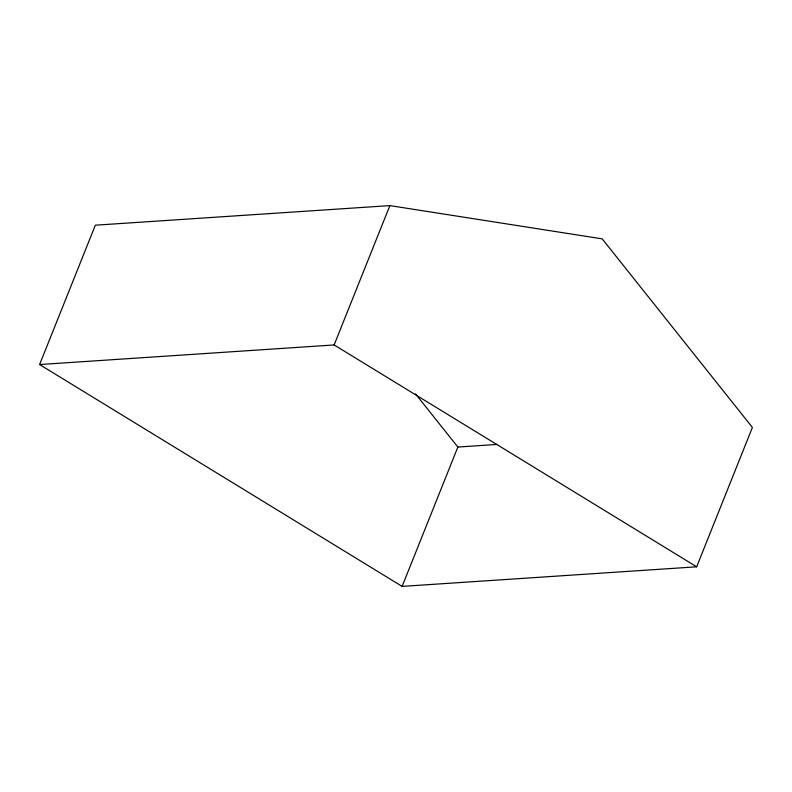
<?xml version="1.0" encoding="UTF-8"?>
<svg xmlns="http://www.w3.org/2000/svg" width="792" height="792" viewBox="0 0 792 792"><rect width="100%" height="100%" fill="white"/><g stroke="black" fill="none" stroke-linecap="round" stroke-linejoin="round"><path stroke-width="1.19" d="M39.6 364.548L95.337 225.195L389.872 205.603L602.197 238.867L752.4 427.452L696.663 566.805L402.128 586.397L39.6 364.548L334.135 344.946L696.663 566.805M334.135 344.946L389.872 205.603M402.128 586.397L457.865 447.054L415.493 393.862M457.865 447.054L497.317 444.421"/></g></svg>
